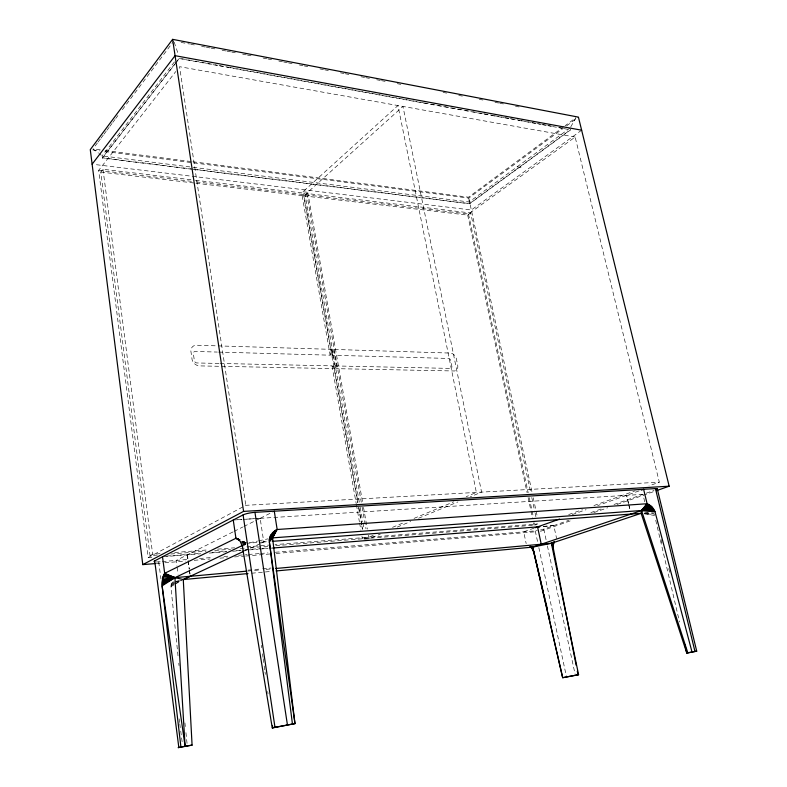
<?xml version="1.0" encoding="UTF-8"?>
<svg xmlns="http://www.w3.org/2000/svg" width="787" height="787" viewBox="0 0 787 787"><rect width="100%" height="100%" fill="white"/><g stroke="black" fill="none" stroke-linecap="round" stroke-linejoin="round"><path stroke-width="0.59" stroke-dasharray="3.94 2.95" d="M178.029 655.886L171.005 587.673L171.192 584.446L172.56 581.347M218.56 352.104L330.147 355.183L331.701 349.359L195.786 345.208A7.427 6.227 48.3 0 0 190.857 350.992L192.117 359.757A7.437 6.247 48.7 0 0 198.786 365.876L335.095 368.641L331.701 349.359M332.055 355.232L333.619 349.428L450.931 353.097A6.365 4.692 60.1 0 1 456.273 358.36L457.818 365.896A6.375 4.702 60.4 0 1 454.561 370.982L337.023 368.68L333.934 365.906L450.617 368.414A2.115 1.564 60.4 0 0 451.876 366.457L450.666 360.485A2.115 1.564 60.1 0 0 448.6 358.449L332.055 355.232L304.018 195.904L306.714 193.484L470.665 212.972L530.743 492.731M570.762 126.874L575.868 117.775L565.125 125.723M95.148 145.979L97.352 143.037M98.09 142.063L100.293 139.112M101.031 138.138L103.235 135.197M103.973 134.213L106.176 131.272M106.914 130.288L109.118 127.346M109.846 126.363L112.059 123.421M112.787 122.438L115 119.496M115.728 118.512L117.942 115.571M122.349 109.688L173.809 41.022M174.429 61.917L102.123 155.895L102.408 158.079L192.677 169.323M174.753 64.042L102.369 157.823L469.544 203.587L570.614 129.609M175.501 63.078L179.229 58.248L177.036 61.435M102.408 158.079L176.288 62.399M151.871 557.255L148.202 557.55L98.66 170.376L175.786 71.528M157.37 555.061L150.042 555.642L100.795 172.068L102.999 169.264L194.182 180.105M357.76 502.844L303.025 191.743L397.956 105.537L476.371 492.416L466.17 496.666M195.973 183.233L302.139 195.688L304.835 193.258L359.344 502.46M303.025 191.743L307.727 192.303L402.954 106.432L481.585 492.121L470.331 496.784M192.923 161.778L468.491 197.203L564.151 126.441M104.878 151.507L468.786 198.088L562.616 128.793M566.571 125.881L578.425 117.125M570.201 127.878L469.2 201.993L191.152 167.07M193.897 169.471L469.593 203.794L570.673 129.845M581.642 130.199L471.344 210.001L94.558 164.493M196.297 181.905L468.472 214.025L575.149 137.066L659.319 482.175L648.99 485.874M304.018 195.904L467.694 215.107L470.665 212.972M242.416 546.522L246.203 543.915M170.936 586.6L174.016 584.839M175.048 584.249L182.25 580.147M150.042 555.642L152.658 554.245L159.997 553.664M148.202 557.55L245.819 505.313L659.319 482.175M255.775 520.502L260.163 518.308L263.753 541.987L267.432 541.712M232.972 531.933L176.199 560.423L176.967 566.158M260.163 518.308L243.035 519.39L260.113 518.328L274.289 511.196M234.064 531.392L242.74 527.034M243.832 526.493L254.693 521.053M170.995 585.518L174.065 584.023M175.088 583.531L181.226 580.55M243.714 544.86L245.928 543.807M263.802 541.968L247.039 543.276M244.836 550.811L249.292 548.736M250.404 548.224L260.418 543.551M261.53 543.03L267.059 540.453M242.121 545.371L246.144 543.689M275.735 545.666L362.374 538.79L365.512 537.482L274.988 544.614M364.342 538.642L367.48 537.324L537.452 523.945L534.029 525.175L364.342 538.642L363.909 536.222M373.215 535.386L364.145 539.164L363.722 536.744M392.487 527.359L404.951 522.165M414.021 518.387L453.696 501.86M365.129 539.085L369.064 538.77L380.318 534.107M397.189 527.113L410.696 521.515M418.566 518.249L457.955 501.919M171.192 584.446L181.079 580.442M568.667 514.58L582.439 509.661M593.91 505.559L635.217 490.793M534.107 528.116L523.699 531.815L526.188 543.62M639.103 490.901L597.628 505.598M572.218 514.609L586.079 509.691M540.423 530.015A6.178 0.797 -11.4 0 0 543.787 529.1L568.834 520.315M590.83 512.603L602.409 508.54M613.988 504.487L642.93 494.344L644.897 502.549M646.255 493.174L654.036 490.449M540.453 531.333L571.765 520.355M593.792 512.632L607.712 507.753M616.988 504.497L654.086 491.482M171.517 583.383L173.652 582.685M174.724 582.341L181.138 580.255M171.979 582.35L174.242 581.79M175.363 581.514L179.889 580.393M249.459 542.774L257.546 541.062M258.697 540.817L267.944 538.859M241.757 544.27L246.075 543.463M644.701 512.947L648.242 512.563M247.679 571.047L261.136 569.818M266.036 569.375L270.925 568.922M251.633 573.221L271.181 571.411M247.974 570.142L261.402 568.912M262.632 568.804L271.181 568.027M156.259 563.502L163.598 562.882M164.817 562.784L185.624 561.042M194.182 560.324L210.09 558.986M219.878 558.17L227.227 557.56M234.565 556.94L244.354 556.124M245.574 556.025L270.049 553.969M276.168 553.458L536.783 531.648M156.239 561.967A7.85 1.22 -8.8 0 0 158.708 561.869L161.05 561.672M162.22 561.574L188.437 559.419M199.455 558.514L212.913 557.403M223.921 556.498L228.82 556.094M238.609 555.288L247.167 554.579M248.397 554.481L259.405 553.576M260.625 553.477L267.974 552.868M275.312 552.267L535.249 530.861A6.178 0.797 -11.4 0 0 537.305 530.605M166.578 556.075L200.882 553.32M211.91 552.435L226.617 551.254M236.415 550.467L243.773 549.877M244.993 549.779L260.93 548.5M262.15 548.401L268.278 547.909M163.696 556.684L200.734 553.782M209.303 553.094L226.449 551.726M232.578 551.244L241.147 550.556M242.376 550.457L258.303 549.188M259.523 549.09L268.101 548.401M269.321 548.303L273 548.008M543.364 526.424L553.782 525.588L556.625 538.603M543.335 526.434L553.782 525.588M174.675 552.504L208.929 549.808M217.497 549.139L234.624 547.791M246.852 546.827L268.879 545.086M170.789 553.999L206.174 551.185M214.723 550.507L230.581 549.247M240.35 548.48L248.889 547.801M250.109 547.703L268.416 546.247M642.93 494.344L626.501 495.367L628.439 503.562M260.113 518.328L626.678 495.308L628.616 503.503M644.523 513.193L653.515 512.829M241.324 543.237L245.987 543.256M219.032 363.437L196.927 362.964A2.469 2.076 48.7 0 1 194.359 360.603L193.366 353.697A2.469 2.066 48.3 0 1 195.265 351.464L217.33 352.064M220.262 363.466L332.016 365.866L335.095 368.641M644.651 513.419L653.967 513.665L654.331 514.55L644.75 513.655M100.795 172.068L194.753 183.086M195.402 180.253L304.835 193.258M98.66 170.376L191.418 181.325M189.933 166.923L102.123 155.895L99.369 153.799M100.254 149.864L92.945 148.92L98.454 153.101M105.133 150.494L191.703 161.62M92.709 149.943L100.008 150.878M521.014 167.454L517.089 166.854L517.512 168.733M240.822 542.282L246.095 543.099M644.514 513.862L654.607 515.465M575.149 137.066L179.564 66.688L245.819 505.313M181.64 58.691L207.011 63.314M208.221 63.531L217.881 65.291M219.091 65.518L228.751 67.279M229.961 67.495L423.239 102.743M424.449 102.959L471.561 111.547M472.771 111.774L482.431 113.535M483.641 113.751L493.301 115.512M494.511 115.738L504.182 117.499M505.382 117.716L509.012 118.375M510.222 118.601L519.882 120.362M521.092 120.578L530.753 122.339M531.963 122.565L535.583 123.225M536.793 123.441L541.623 124.326M542.833 124.543L546.453 125.202M547.663 125.428L551.293 126.087M558.534 127.405L562.164 128.065M179.269 58.533L540.472 124.336M541.682 124.562L551.343 126.323M552.553 126.54L562.213 128.301M563.423 128.527L568.253 129.402M181.059 42.409L189.51 44.023M190.72 44.249L194.34 44.948M201.58 46.325L205.21 47.023M206.41 47.25L210.031 47.938M211.241 48.174L214.861 48.863M222.111 50.25L225.731 50.939M226.941 51.165L230.561 51.863M231.772 52.09L235.392 52.778M242.632 54.165L246.252 54.854M247.462 55.09L251.083 55.779M263.163 58.081L266.783 58.769M267.993 59.005L271.613 59.694M278.854 61.081L282.474 61.77M283.684 61.996L287.304 62.694M288.514 62.921L292.134 63.609M299.385 64.996L303.005 65.685M304.215 65.921L307.835 66.61M319.906 68.912L323.526 69.61M324.736 69.836L328.356 70.525M340.427 72.837L344.057 73.525M345.257 73.752L348.887 74.45M360.958 76.752L364.578 77.441M365.788 77.677L369.408 78.366M376.648 79.743L380.278 80.441M381.479 80.668L385.109 81.356M397.179 83.668L400.799 84.357M443.061 92.423L446.682 93.112M458.752 95.424L462.372 96.112M479.283 99.339L482.903 100.028M494.974 102.33L498.594 103.028M499.804 103.254L503.424 103.943M515.505 106.255L519.125 106.943M240.261 541.407L246.006 542.961L242.858 541.761M243.065 541.604L246.134 542.853M242.711 541.308L246.046 542.774L242.986 541.367M245.928 542.774L241.491 540.777L246.036 542.764L242.868 541.318M174.202 42.183L178.511 54.942M660.893 539.065L662.142 543.787M668.743 568.558L670.003 573.28M628.892 504.674L629.994 509.356M628.715 504.733L629.816 509.415M655.728 520.256L679.535 622.015M543.778 529.1L546.365 541.082M547.398 545.883L575.09 674.154M468.786 198.088L532.199 492.967M533.232 497.768L537.364 516.951M469.593 203.794L468.491 197.203M531.776 497.532L534.865 511.943M535.13 513.144L535.898 516.744M468.472 214.025L528.185 492.829M529.208 497.63L533.33 516.862M534.619 522.863L535.13 525.273M467.694 215.107L527.093 492.721M528.116 497.532L532.494 517.964M533.517 522.765L534.029 525.175M535.249 530.861L537.816 542.843M538.839 547.634L566.266 675.836M307.727 192.303L362.65 502.559M363.505 507.389L367.352 529.11M368.424 535.15L369.064 538.77M306.714 193.484L361.272 502.214M362.128 507.064L365.985 528.854M333.619 349.428L337.023 368.68M360.19 507.29L362.748 521.781M362.964 522.991L364.027 529.031M333.934 365.906L357.957 502.401M358.813 507.231L362.64 528.972M358.616 507.684L361.597 524.634M361.804 525.844L362.443 529.474M302.139 195.688L330.147 355.183M332.016 365.866L356.216 503.729M356.432 504.929L359.403 521.86M359.62 523.07L360.889 530.33M361.951 536.38L362.374 538.79M261.314 645.281L261.648 647.711M262.494 653.781L262.996 657.42M263.163 658.64L264.009 664.71M264.176 665.93L264.855 670.78M265.022 672L265.357 674.429M267.718 691.429L268.052 693.859M187.375 554.796L188.024 559.567M188.191 560.757L189.323 569.099M189.49 570.29L190.139 575.061M187.257 554.855L187.906 559.626M188.073 560.816L189.205 569.158M189.372 570.349L189.864 573.93M177.124 567.299L178.049 574.176M158.718 561.869L160.941 578.907M179.151 718.856L179.623 722.515M179.78 723.725L180.577 729.815M180.735 731.034L182.476 744.413M102.999 169.264L152.658 554.245M178.787 663.195L179.033 665.635M184.925 722.889L185.309 726.539M185.929 732.628L187.188 744.807M241.806 519.469L234.467 519.941L241.796 519.479"/><path stroke-width="1.18" d="M243.724 551.333L183.273 579.557L192.077 745.132L178.118 747.65L180.921 747.04L162.102 585.872L162.929 576.999L164.68 573.31L235.943 538.278L239.868 539.951M576.123 665.212L553.379 548.667L553.261 545.106L554.392 541.594L551.382 543.286L532.583 547.132L276.07 570.959M236.749 538.524L240.261 541.407L242.416 546.522L272.253 727.896L292.449 724.04L269.37 542.066C268.475 536.645 272.44 531.668 277.162 529.503L647.091 503.729L651.606 506.523L654.991 511.648L692.009 651.99L696.721 651.164L657.253 488.786M273.532 531.864L272.558 537.875L294.977 723.637L272.253 727.896M274.643 530.989L272.558 537.875L269.37 542.066L294.977 723.637L292.449 724.04M275.253 530.595L272.558 537.875L269.252 540.836M543.325 591.893L534.019 552.622L532.051 548.578L532.583 547.132L641.621 510.507L647.091 503.729L643.628 489.288L641.346 490.104M275.863 530.202L272.558 537.875L269.292 539.607M276.512 529.848L272.558 537.875L269.469 538.397M656.407 490.675L669.166 486.199L578.425 117.125L172.619 39.35L90.279 149.638L142.791 564.623L155.029 563.6M92.118 164.198L175.068 55.68L581.642 130.199M647.091 503.729L641.553 510.527L641.149 513.331L686.815 653.141L696.721 651.174M648.075 504.142L641.553 510.527L687.818 652.777L692.009 651.99M649.029 504.634L641.553 510.527L654.991 511.648M649.934 505.195L641.553 510.527L654.627 510.714M533.793 551.776L532.583 547.132L529.966 546.611L531.422 547.88L532.583 547.132L534.019 552.622L562.675 677.705L578.583 674.685L551.382 543.286L275.824 568.48M161.994 584.771L174.94 577.668L242.603 545.391M142.791 564.623L243.586 511.393L669.166 486.199M154.616 561.81A7.85 1.22 -8.8 0 1 154.734 560.846L243.085 514.895A8.854 1.613 -9.3 0 1 254.939 512.347L655.443 488.589A6.955 0.974 -12.2 0 1 656.683 489.416M650.8 505.825L641.553 510.527L654.174 509.799M163.706 575.041L183.273 579.557L190.188 576.31L246.459 571.165M161.945 583.649L174.94 577.668L190.306 576.251M651.606 506.523L641.553 510.527L653.643 508.914M161.955 582.508L174.94 577.668L185.093 746.233L180.921 747.04M535.258 527.703L559.518 519.105M687.818 652.777L686.815 653.141L684.857 644.76M551.451 543.276L641.149 513.331L630.918 514.098M553.231 547.801L551.382 543.286L553.999 542.44M652.354 507.271L641.553 510.527L653.033 508.068M162.033 581.377L174.94 577.668L164.68 573.31L162.516 556.783M162.161 580.245L174.94 577.668L164.424 573.733M578.583 674.685L562.675 677.705L532.583 547.132L530.684 546.424M192.077 745.132L185.093 746.233L162.102 585.872L174.94 577.668L164.178 574.146M162.358 579.134L174.94 577.668L163.942 574.589M183.233 579.576L247.974 573.566M273 548.008L539.892 526.7L537.531 526.897M272.322 541.338L631.095 514.039M641.621 510.507L272.558 537.875L269.803 537.196M553.163 546.906L551.382 543.286L553.674 543.315M162.929 576.999L174.94 577.668L163.293 575.995M530.29 546.414L532.583 547.132L533.478 550.93M235.943 538.278L239.307 539.774L235.943 538.278L233.247 520.02M553.172 546.011L551.382 543.286L553.428 544.201M237.526 538.888L239.661 539.862M270.285 536.026L272.558 537.875L277.162 529.503L274.289 511.196M551.382 543.286L553.261 545.106M531.422 547.88L532.051 548.578M270.905 534.904L272.558 537.875L272.528 532.809M655.443 488.589L694.96 651.459M543.886 594.274L545.017 599.035M545.578 601.406L547.27 608.548M548.677 614.499L549.808 619.261M537.57 526.887L541.24 544.211M577.294 671.222L577.992 674.833M533.084 550.123L532.583 547.132L532.602 549.336M254.949 512.337L287.442 724.945M172.619 39.35L243.586 511.393M243.085 514.895L274.978 727.326M272.44 725.437L272.774 727.867M154.705 560.856L178.836 747.483"/></g></svg>
